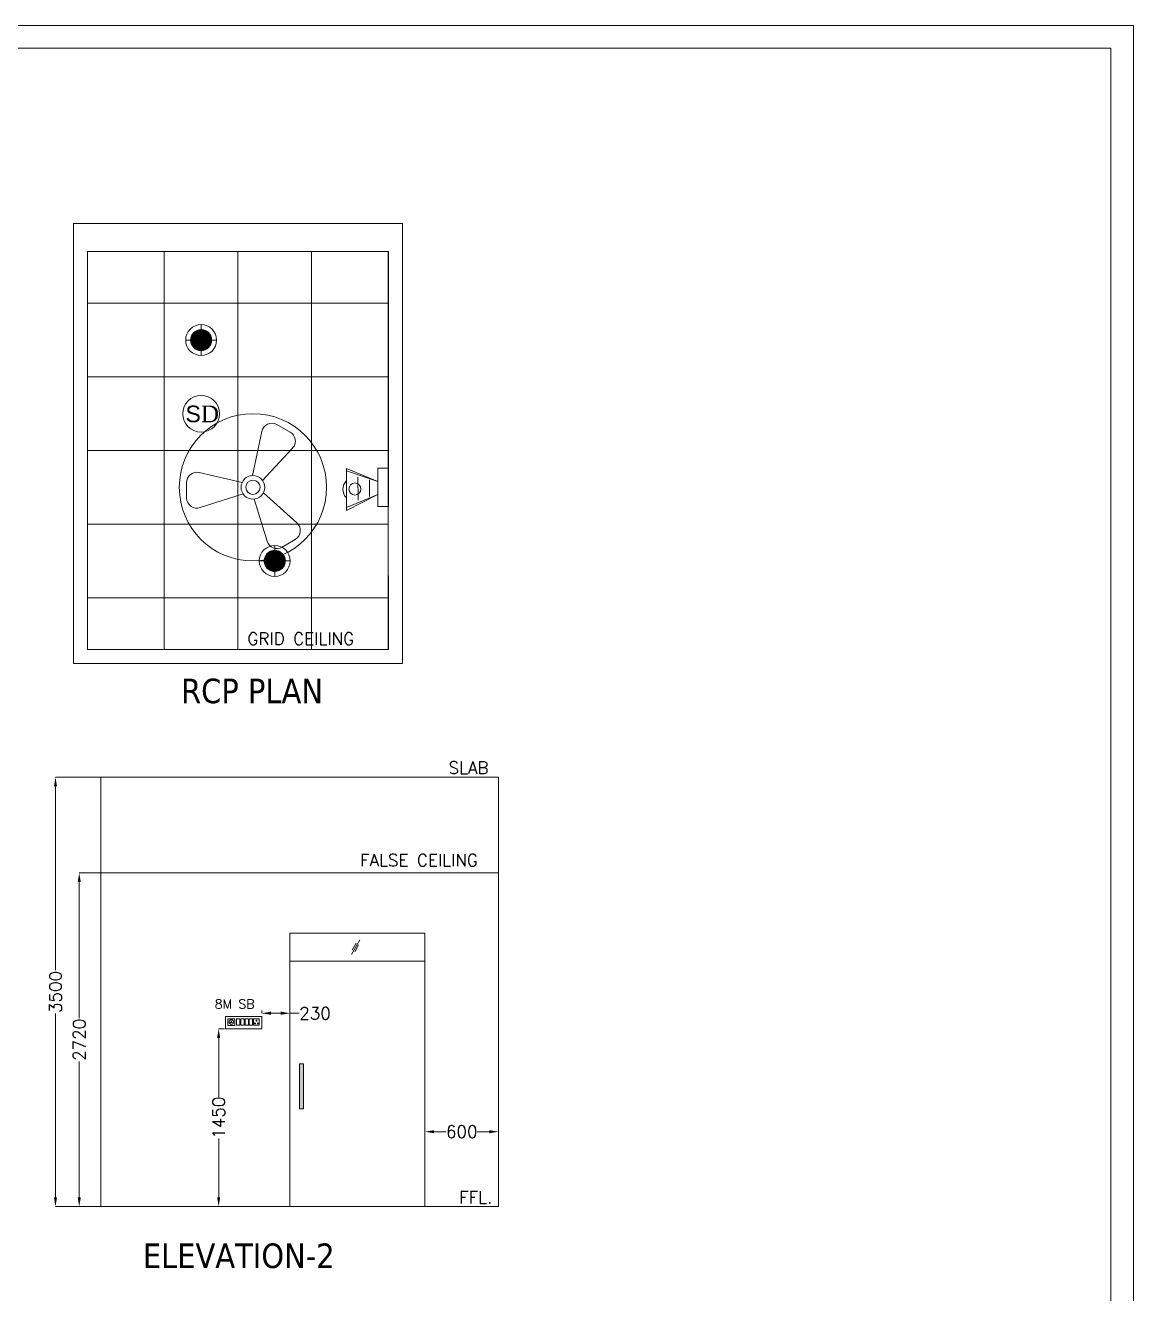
# Model space of a CAD drawing. Extents: x 3552052 to 4102982, y -707811 to -630695.
# Drawn here: x 3740613 to 3749647, y -691530 to -681192 of the extents above; entities that cross this region are included whole.
import ezdxf

# ---------------------------------------------------------------- set-up
doc = ezdxf.new("R2010")
doc.units = 0
doc.header["$LTSCALE"] = 6
doc.header["$MEASUREMENT"] = 0
doc.linetypes.add('HIDDEN', pattern=[0.375, 0.25, -0.125])
doc.layers.get('0').update_dxf_attribs({"linetype": 'CONTINUOUS', "lineweight": 0})
doc.layers.get('Defpoints').update_dxf_attribs({"linetype": 'CONTINUOUS', "lineweight": 0})
for name, color, linetype, lineweight in [('ELE-1200MM CEILINGFAN', 6, 'CONTINUOUS', 0), ('ELE-12W LED', 1, 'CONTINUOUS', 0), ('ELE-12W UPS LIGHT', 3, 'CONTINUOUS', 0), ('ELE-4M RAW P.SB', 40, 'CONTINUOUS', 0), ('ELE-4M UPS P.SB', 3, 'CONTINUOUS', 0), ('ELE-6M RAW P.SB', 40, 'HIDDEN', 0), ('ELE-SOCKET NMBERING', 7, 'CONTINUOUS', 9), ('FA-BELOW SMOKE DERECTOR', 1, 'CONTINUOUS', 0), ('LV.CC CEMARA', 66, 'CONTINUOUS', 0), ('MEP_HVAC_RA_DUCT', 1, 'CONTINUOUS', 0), ('SECTION', 251, 'CONTINUOUS', 0), ('WALL', 8, 'CONTINUOUS', 0)]:
    doc.layers.add(name, color=color, linetype=linetype, lineweight=lineweight)
doc.styles.add('Annotation', font='tahoma.ttf')
doc.styles.add('PDF Times New Roman', font='times.ttf')
doc.styles.add('ROMANS', font='romans.shx')
doc.dimstyles.new('AEPL1', dxfattribs={"dimtxt": 100, "dimasz": 75, "dimexe": 1.25, "dimexo": 50, "dimtad": 0, "dimdec": 0, "dimtxsty": 'ROMANS', "dimcen": 2.5, "dimclrd": 7, "dimclre": 7, "dimadec": 0, "dimazin": 0, "dimtfac": 1, "dimtdec": 0, "dimtmove": 0, "dimatfit": 3, "dimfxl": 1, "dimlwd": 0, "dimlwe": 0, "dimarcsym": 0})

# ---------------------------------------------------------------- blocks, each defined once
blk = doc.blocks.new('GHH3')
at = {"layer": 'ELE-4M UPS P.SB', "color": 8, "linetype": 'ByBlock'}
for p, q in [((3598228, -681421), (3598228, -684664)), ((3598828, -681421), (3598828, -684664)), ((3599428, -681421), (3599428, -684664)), ((3597602, -681843), (3600054, -681843)), ((3597602, -682443), (3600054, -682443)), ((3597602, -683043), (3600054, -683043)), ((3597602, -683643), (3600054, -683643)), ((3597602, -684243), (3600054, -684243))]:
    blk.add_line(p, q, dxfattribs=at)
blk.add_lwpolyline([(3597602, -681421), (3600054, -681421), (3600054, -684664), (3597602, -684664)], close=True, dxfattribs=at)
blk = doc.blocks.new('18W LED')
at = {"layer": 'ELE-12W LED'}
h = blk.add_hatch(dxfattribs=at)
h.set_pattern_fill('ANSI31', color=252)
h.set_pattern_definition([(45, (-1135553.9097, 459369.4158), (-2.24506403, 2.24506403), [])])
edge = h.paths.add_edge_path()
edge.add_arc((0, 0), 85.7, 0, 360)
at = {"layer": 'ELE-12W LED', "color": 1}
for p, q in [((0, -126), (0, 126)), ((-126, 0), (126, 0))]:
    blk.add_line(p, q, dxfattribs=at)
for radius in [126, 85.7]:
    blk.add_circle((0, 0), radius, dxfattribs=at)
blk = doc.blocks.new('QWE')
at = {"layer": 'ELE-12W UPS LIGHT'}
h = blk.add_hatch(dxfattribs=at)
h.set_pattern_fill('ANSI31', color=8)
h.set_pattern_definition([(45, (-1135553.9097, 459369.4158), (-2.24506403, 2.24506403), [])])
edge = h.paths.add_edge_path()
edge.add_arc((0, 0), 85.7, 0, 360)
at = {"layer": 'ELE-12W UPS LIGHT', "color": 3}
for p, q in [((0, -126), (0, 126)), ((-126, 0), (126, 0))]:
    blk.add_line(p, q, dxfattribs=at)
for radius in [126, 85.7]:
    blk.add_circle((0, 0), radius, dxfattribs=at)
blk = doc.blocks.new('SMOKE DETECTOR')
at = {"layer": 'FA-BELOW SMOKE DERECTOR', "color": 7}
blk.add_circle((931029, -118294), 166, dxfattribs=at)
at = {"layer": 'FA-BELOW SMOKE DERECTOR', "insert": (930887, -118373), "char_height": 150, "attachment_point": 7, "style": 'PDF Times New Roman'}
blk.add_mtext('{\\fArial|b0|i0|c0|p34;S}D', dxfattribs=at)
blk = doc.blocks.new('A$C07FB25EA')
at = {"layer": 'ELE-1200MM CEILINGFAN', "color": 3}
for p, q in [((0.26, 2.64), (3.17, 12.07)), ((6.53, 13.37), (9.47, 11.64)), ((9.84, 7.94), (2.36, 1.21)), ((-11.8, 4.55), (-2.22, 1.44)), ((-14.84, -1.03), (-14.81, 2.38)), ((-2.41, -1.1), (-12.04, -3.29)), ((1.96, -12.49), (-0.13, -2.65)), ((2.16, -1.54), (8.87, -8.78)), ((8.31, -12.34), (5.35, -14.02))]:
    blk.add_line(p, q, dxfattribs=at)
at = {"layer": 'ELE-1200MM CEILINGFAN', "color": 5, "ltscale": 10}
blk.add_circle((0, 0), 16.45, dxfattribs=at)
at = {"layer": 'ELE-1200MM CEILINGFAN', "color": 3}
for radius in [2.65, 1.58]:
    blk.add_circle((0, 0), radius, dxfattribs=at)
for centre, start, end in [((5.36, 11.38), 59.5281, 162.5229), ((8.3, 9.66), 311.9493, 59.5281), ((-12.51, 2.36), 71.9493, 179.5281), ((-12.54, -1.05), 179.5281, 282.5229), ((7.18, -10.34), 299.5281, 42.5229), ((4.21, -12.02), 191.9493, 299.5281)]:
    blk.add_arc(centre, 2.3, start, end, dxfattribs=at)
blk = doc.blocks.new('CC CEMARA')
at = {"layer": 'LV.CC CEMARA', "linetype": 'ByBlock'}
for p, q in [((94.5, -242.4), (18.6, -67.1)), ((18.6, -67.1), (104.2, -230.6)), ((46.7, -104.5), (105.3, -34.9)), ((239.6, -66.6), (64.7, -12.2)), ((232.1, -75.7), (64.7, -12.2)), ((81.3, -159.1), (162.8, -62.4)), ((94.5, -242.4), (239.6, -66.6))]:
    blk.add_line(p, q, dxfattribs=at)
blk.add_lwpolyline([(110.8, 42.8), (66.4, 79.7), (-66.4, -79.7), (-22, -116.7)], close=True, dxfattribs=at)
blk.add_circle((133.5, -123.5), 32.9, dxfattribs=at)
blk.add_arc((131.6, -123.6), 66.7, 275.37023, 5.54124, dxfattribs=at)
blk = doc.blocks.new('*D241')
at = {"layer": 'Defpoints', "color": 0, "linetype": 'ByBlock', "transparency": 16777216}
for p in [(3741052, -688101), (3741758, -688101), (3741382, -690821)]:
    blk.add_point(p, dxfattribs=at)
at = {"layer": 'ELE-4M UPS P.SB', "color": 7, "linetype": 'ByBlock', "lineweight": 0, "transparency": 16777216}
for p, q in [((3741708, -688101), (3741051, -688101)), ((3741052, -688176), (3741052, -689284)), ((3741052, -690746), (3741052, -689638)), ((3741332, -690821), (3741051, -690821))]:
    blk.add_line(p, q, dxfattribs=at)
at = {"layer": 'ELE-4M UPS P.SB', "color": 7, "linetype": 'ByBlock', "transparency": 16777216}
for points in [[(3741065, -688176), (3741040, -688176), (3741052, -688101)], [(3741040, -690746), (3741065, -690746), (3741052, -690821)]]:
    blk.add_solid(points, dxfattribs=at)
at = {"layer": 'ELE-4M UPS P.SB', "color": 0, "linetype": 'ByBlock', "transparency": 16777216, "insert": (3741052, -689461), "char_height": 100, "attachment_point": 5, "rotation": 90, "style": 'ROMANS'}
blk.add_mtext('2720', dxfattribs=at)
blk = doc.blocks.new('*D242')
at = {"layer": 'Defpoints', "color": 0, "linetype": 'ByBlock', "transparency": 16777216}
for p in [(3740859, -687321), (3741382, -687321), (3741382, -690821)]:
    blk.add_point(p, dxfattribs=at)
at = {"layer": 'ELE-4M UPS P.SB', "color": 7, "linetype": 'ByBlock', "lineweight": 0, "transparency": 16777216}
for p, q in [((3741332, -687321), (3740858, -687321)), ((3740859, -687396), (3740859, -688894)), ((3740859, -690746), (3740859, -689248)), ((3741332, -690821), (3740858, -690821))]:
    blk.add_line(p, q, dxfattribs=at)
at = {"layer": 'ELE-4M UPS P.SB', "color": 7, "linetype": 'ByBlock', "transparency": 16777216}
for points in [[(3740871, -687396), (3740846, -687396), (3740859, -687321)], [(3740846, -690746), (3740871, -690746), (3740859, -690821)]]:
    blk.add_solid(points, dxfattribs=at)
at = {"layer": 'ELE-4M UPS P.SB', "color": 0, "linetype": 'ByBlock', "transparency": 16777216, "insert": (3740859, -689071), "char_height": 100, "attachment_point": 5, "rotation": 90, "style": 'ROMANS'}
blk.add_mtext('3500', dxfattribs=at)
blk = doc.blocks.new('DFGG')
at = {"layer": 'ELE-4M RAW P.SB', "color": 40, "ltscale": 10}
for p, q in [((3584692, -679081), (3584692, -679089)), ((3584693, -679089), (3584696, -679081)), ((3584873, -679064), (3584919, -679064)), ((3584873, -679117), (3584873, -679064)), ((3584919, -679064), (3584919, -679117)), ((3584690, -679090), (3584683, -679092)), ((3584684, -679096), (3584691, -679091)), ((3584693, -679092), (3584698, -679098)), ((3584701, -679095), (3584694, -679091)), ((3584919, -679117), (3584873, -679117))]:
    blk.add_line(p, q, dxfattribs=at)
for points in [[(3584939, -679145), (3584643, -679145), (3584643, -679045), (3584939, -679045)], [(3584721, -679118), (3584663, -679118), (3584663, -679065), (3584721, -679065)], [(3584761, -679117), (3584734, -679117), (3584734, -679064), (3584761, -679064)], [(3584830, -679117), (3584804, -679117), (3584804, -679064), (3584830, -679064)], [(3584865, -679117), (3584838, -679117), (3584838, -679064), (3584865, -679064)]]:
    blk.add_lwpolyline(points, close=True, dxfattribs=at)
for radius in [19.1, 1.78]:
    blk.add_circle((3584692, -679090), radius, dxfattribs=at)
for centre, radius, start, end in [((3584896, -679078), 3.6, 307.1584, 232.8416), ((3584896, -679081), 2.29, 161.4031, 18.5969), ((3584883, -679101), 3.1, 5.2689, 272.51), ((3584886, -679103), 2.5, 202.6838, 75.0951), ((3584907, -679103), 2.5, 104.9049, 337.3162), ((3584909, -679101), 3.1, 267.49, 174.7311)]:
    blk.add_arc(centre, radius, start, end, dxfattribs=at)
at = {"layer": 'ELE-6M RAW P.SB', "color": 3, "linetype": 'ByBlock'}
blk.add_lwpolyline([(3584796, -679117), (3584769, -679117), (3584769, -679064), (3584796, -679064)], close=True, dxfattribs=at)
blk = doc.blocks.new('*D243')
at = {"layer": 'Defpoints', "color": 0, "linetype": 'ByBlock', "transparency": 16777216}
for p in [(3742286, -689371), (3742189, -690821), (3742286, -690821)]:
    blk.add_point(p, dxfattribs=at)
at = {"layer": 'ELE-4M UPS P.SB', "color": 7, "linetype": 'ByBlock', "lineweight": 0, "transparency": 16777216}
for p, q in [((3742236, -689371), (3742187, -689371)), ((3742189, -689446), (3742189, -689926)), ((3742189, -690746), (3742189, -690266)), ((3742236, -690821), (3742187, -690821))]:
    blk.add_line(p, q, dxfattribs=at)
at = {"layer": 'ELE-4M UPS P.SB', "color": 7, "linetype": 'ByBlock', "transparency": 16777216}
for points in [[(3742201, -689446), (3742176, -689446), (3742189, -689371)], [(3742176, -690746), (3742201, -690746), (3742189, -690821)]]:
    blk.add_solid(points, dxfattribs=at)
at = {"layer": 'ELE-4M UPS P.SB', "color": 0, "linetype": 'ByBlock', "transparency": 16777216, "insert": (3742189, -690096), "char_height": 100, "attachment_point": 5, "rotation": 90, "style": 'ROMANS'}
blk.add_mtext('1450', dxfattribs=at)
blk = doc.blocks.new('*D246')
at = {"layer": 'Defpoints', "color": 0, "linetype": 'ByBlock', "transparency": 16777216}
for p in [(3742540, -689271), (3742770, -689245), (3742770, -689271)]:
    blk.add_point(p, dxfattribs=at)
at = {"layer": 'ELE-4M UPS P.SB', "color": 7, "linetype": 'ByBlock', "lineweight": 0, "transparency": 16777216}
for p, q in [((3742540, -689221), (3742540, -689244)), ((3742615, -689245), (3742695, -689245)), ((3742770, -689221), (3742770, -689244)), ((3742770, -689245), (3742845, -689245))]:
    blk.add_line(p, q, dxfattribs=at)
at = {"layer": 'ELE-4M UPS P.SB', "color": 7, "linetype": 'ByBlock', "transparency": 16777216}
for points in [[(3742615, -689232), (3742615, -689257), (3742540, -689245)], [(3742695, -689257), (3742695, -689232), (3742770, -689245)]]:
    blk.add_solid(points, dxfattribs=at)
at = {"layer": 'ELE-4M UPS P.SB', "color": 0, "linetype": 'ByBlock', "transparency": 16777216, "insert": (3742974, -689245), "char_height": 100, "attachment_point": 5, "style": 'ROMANS'}
blk.add_mtext('230', dxfattribs=at)
blk = doc.blocks.new('*D260')
at = {"layer": 'Defpoints', "color": 0, "linetype": 'ByBlock', "transparency": 16777216}
for p in [(3743870, -689890), (3744470, -689890), (3744470, -690210)]:
    blk.add_point(p, dxfattribs=at)
at = {"layer": 'ELE-4M UPS P.SB', "color": 7, "linetype": 'ByBlock', "lineweight": 0, "transparency": 16777216}
for p, q in [((3743870, -689940), (3743870, -690211)), ((3744470, -689940), (3744470, -690211)), ((3743945, -690210), (3744043, -690210)), ((3744395, -690210), (3744297, -690210))]:
    blk.add_line(p, q, dxfattribs=at)
at = {"layer": 'ELE-4M UPS P.SB', "color": 7, "linetype": 'ByBlock', "transparency": 16777216}
for points in [[(3743945, -690198), (3743945, -690223), (3743870, -690210)], [(3744395, -690223), (3744395, -690198), (3744470, -690210)]]:
    blk.add_solid(points, dxfattribs=at)
at = {"layer": 'ELE-4M UPS P.SB', "color": 0, "linetype": 'ByBlock', "transparency": 16777216, "insert": (3744170, -690210), "char_height": 100, "attachment_point": 5, "style": 'ROMANS'}
blk.add_mtext('600', dxfattribs=at)

msp = doc.modelspace()

# ---------------------------------------------------------------- hatches: boundary and pattern name
at = {"linetype": 'Continuous', "ltscale": 0.1}
h = msp.add_hatch(color=254, dxfattribs=at)
h.dxf.hatch_style = 1
h.paths.add_polyline_path([(3742848.7, -690024.9), (3742881.3, -690024.9), (3742881.3, -689657.4), (3742848.7, -689657.4)])

# ---------------------------------------------------------------- linework, layer by layer
for points in [[(3749646.8, -681192.4), (3749646.8, -701710.9), (3731623, -701710.9), (3731623, -681192.4)], [(3749460, -681379.2), (3749460, -701524.1), (3731809.8, -701524.1), (3731809.8, -681379.2)]]:
    msp.add_lwpolyline(points, close=True)
at = {"color": 5, "linetype": 'Continuous', "ltscale": 0.1}
msp.add_lwpolyline([(3742848.7, -690024.9), (3742881.3, -690024.9), (3742881.3, -689657.4), (3742848.7, -689657.4)], close=True, dxfattribs=at)
at = {"layer": 'MEP_HVAC_RA_DUCT', "color": 8, "linetype": 'ByBlock'}
for p, q in [((3741228, -687321), (3741228, -690821)), ((3744470, -687321), (3744470, -690821))]:
    msp.add_line(p, q, dxfattribs=at)
for points in [[(3744470, -687321), (3741228, -687321)], [(3744470, -688100.8), (3741228, -688100.8)], [(3744470, -690821), (3741228, -690821)]]:
    msp.add_lwpolyline(points, dxfattribs=at)
at = {"layer": 'MEP_HVAC_RA_DUCT', "color": 5, "linetype": 'ByBlock'}
for points in [[(3742770, -688821), (3743870, -688821), (3743870, -688591), (3742770, -688591)], [(3742770, -690821), (3743870, -690821), (3743870, -688821), (3742770, -688821)]]:
    msp.add_lwpolyline(points, close=True, dxfattribs=at)
at = {"layer": 'SECTION', "color": 5, "ltscale": 500}
for p, q in [((3743270.8, -688764.9), (3743338.2, -688646.9)), ((3743275.8, -688730.2), (3743308.2, -688673.5)), ((3743297.9, -688743.3), (3743329.9, -688687.4))]:
    msp.add_line(p, q, dxfattribs=at)
at = {"layer": 'WALL', "color": 8, "linetype": 'ByBlock'}
for p, q in [((3741004.8, -684651.5), (3741004.8, -682806.5)), ((3741004.8, -682806.5), (3743686.9, -682806.5)), ((3743686.9, -682806.5), (3743686.9, -685679)), ((3743571.9, -683036.5), (3741119.8, -683036.5)), ((3741119.8, -686279), (3741119.8, -683036.5)), ((3743571.9, -683036.5), (3743571.9, -684879)), ((3741004.8, -686394), (3741004.8, -684651.5)), ((3743571.9, -685679), (3743571.9, -686279)), ((3743686.9, -685679), (3743686.9, -686394)), ((3743571.9, -686279), (3741119.8, -686279)), ((3743686.9, -686394), (3741004.8, -686394))]:
    msp.add_line(p, q, dxfattribs=at)
at = {"layer": 'WALL', "color": 8, "lineweight": 0}
msp.add_line((3741004.8, -684651.5), (3741004.8, -684651.5), dxfattribs=at)

# ---------------------------------------------------------------- block references
at = {"layer": 'ELE-1200MM CEILINGFAN', "color": 7, "ltscale": 8, "xscale": -36.47592107175105, "yscale": 36.47592107175105, "zscale": 36.47592107175105, "rotation": 180}
msp.add_blockref('A$C07FB25EA', (3742468.1, -684957.7), dxfattribs=at)
at = {"layer": 'ELE-12W LED', "color": 6, "xscale": -1}
msp.add_blockref('18W LED', (3742045.8, -683757.7), dxfattribs=at)
at = {"layer": 'ELE-12W UPS LIGHT', "linetype": 'ByBlock', "xscale": -1}
msp.add_blockref('QWE', (3742645.8, -685557.7), dxfattribs=at)
at = {"layer": 'ELE-4M UPS P.SB', "color": 0, "linetype": 'ByBlock'}
for name, p in [('GHH3', (143517.7, -1615.1)), ('DFGG', (157600.6, -10226.1))]:
    msp.add_blockref(name, p, dxfattribs=at)
at = {"layer": 'FA-BELOW SMOKE DERECTOR', "color": 6, "xscale": 0.9035551315104862, "yscale": 0.9035551315104862, "zscale": 0.9035551315104862}
msp.add_blockref('SMOKE DETECTOR', (2900810, -577472.7), dxfattribs=at)
at = {"layer": 'LV.CC CEMARA', "xscale": -1.500000000000001, "yscale": 1.5, "zscale": 1.5, "rotation": 320.2183695085612}
msp.add_blockref('CC CEMARA', (3743571.9, -684957.7), dxfattribs=at)

# ---------------------------------------------------------------- texts
at = {"char_height": 200, "width": 2697.906, "attachment_point": 3, "style": 'Annotation'}
for s, insert in [('\\pxql;RCP PLAN', (3744579.7, -686517.4)), ('\\pxql;ELEVATION-2', (3744268.3, -691121.1))]:
    msp.add_mtext(s, dxfattribs=dict(at, insert=insert))
at = {"layer": 'ELE-SOCKET NMBERING', "color": 0, "width": 2358.602, "attachment_point": 1, "style": 'Annotation'}
for s, insert, char_height in [('{\\Fromans|c0;GRID CEILING }', (3742423.1, -686142), 100.004), ('{\\Fromans|c0;SLAB}', (3744062, -687193.6), 100.004), ('{\\Fromans|c0;FALSE CEILING }', (3743341.8, -687947), 100.004), ('{\\Fromans|c0;8M SB}', (3742156.8, -689132.1), 75), ('{\\Fromans|c0;FFL.}', (3744149.4, -690696), 100.004)]:
    msp.add_mtext(s, dxfattribs=dict(at, insert=insert, char_height=char_height))

# ---------------------------------------------------------------- dimensions: what is measured, and where the dimension line sits
at = {"layer": 'ELE-4M UPS P.SB', "color": 0, "linetype": 'ByBlock'}
for base, p1, p2, picture, middle in [((3740859, -687321), (3741382.2, -690821), (3741382.2, -687321), '*D242', (3740859, -689071)), ((3741052.5, -688100.8), (3741382.2, -690821), (3741758, -688100.8), '*D241', (3741052.5, -689460.9)), ((3742188.6, -690821), (3742285.7, -689371), (3742285.7, -690821), '*D243', (3742188.6, -690096))]:
    dim = msp.add_linear_dim(base=base, p1=p1, p2=p2, angle=90, dimstyle='AEPL1', dxfattribs=at)
    dim.commit()
    dim.dimension.update_dxf_attribs({"geometry": picture, "text_midpoint": middle})
for base, p1, p2, picture, middle in [((3742770, -689244.8), (3742540, -689271), (3742770, -689271), '*D246', (3742974.2, -689244.8)), ((3744470, -690210.1), (3743870, -689890.3), (3744470, -689890.3), '*D260', (3744170, -690210.1))]:
    dim = msp.add_linear_dim(base=base, p1=p1, p2=p2, dimstyle='AEPL1', dxfattribs=at)
    dim.commit()
    dim.dimension.update_dxf_attribs({"geometry": picture, "text_midpoint": middle})

doc.saveas('drawing.dxf')
